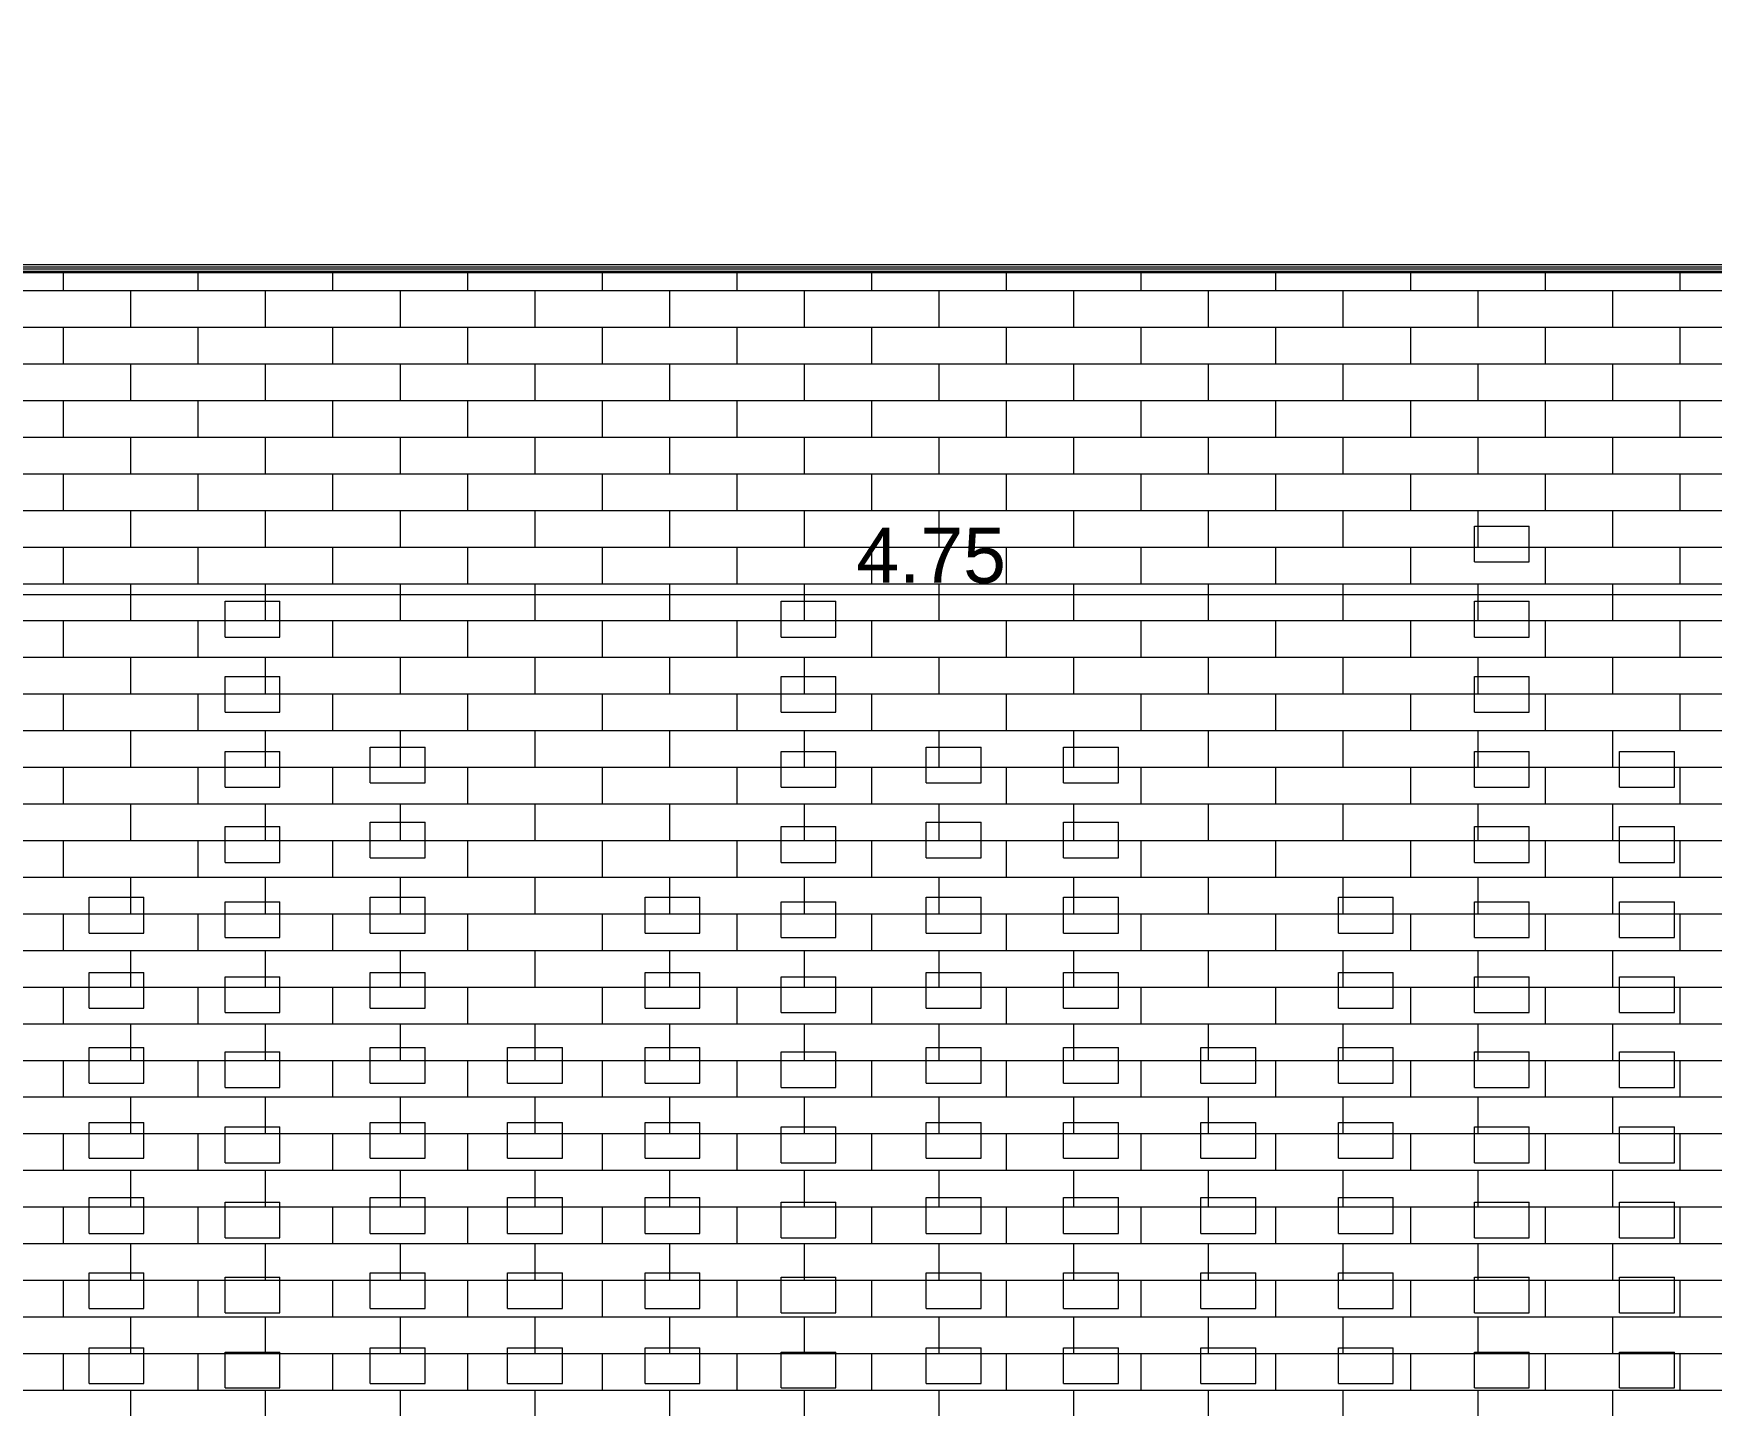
# Model space of a CAD drawing. Header units: millimetres. Extents: x 476571643 to 477489869, y 4620928210 to 4621294454.
# Drawn here: x 477472401 to 477475450, y 4620997270 to 4620999764 of the extents above; entities that cross this region are included whole.
import ezdxf

# ---------------------------------------------------------------- set-up
doc = ezdxf.new("R2010")
doc.units = ezdxf.units.MM
doc.header["$MEASUREMENT"] = 0
for name, color, linetype, lineweight in [('2D Drafting - General_Pen_No__30_Pen_No__9_Pen_No__9_Pen_No__253', 252, 'Continuous', 0), ('2D Drafting - General_Pen_No__30_Pen_No__9_Pen_No__9_Pen_No__7', 7, 'Continuous', 0), ('New_Structural - Bearing_Pen_No__7', 7, 'Continuous', 0), ('Structural - Bearing_Pen_No__250', 7, 'Continuous', 0), ('zoma_Pen_No__142', 142, 'Continuous', 0)]:
    doc.layers.add(name, color=color, linetype=linetype, lineweight=lineweight)
doc.layers.add('zoma', color=7, linetype='Continuous')
doc.styles.add('GENERATED_STYLE_2', font='arial.ttf')
doc.dimstyles.new('GENERATED_STYLE__3', dxfattribs={"dimtxt": 200, "dimasz": 64.421331, "dimexe": 0.18, "dimexo": 3, "dimgap": 0.09, "dimtad": 1, "dimtih": 1, "dimtoh": 1, "dimlfac": 0.001, "dimzin": 0, "dimdsep": 46, "dimtxsty": 'GENERATED_STYLE_2', "dimblk": 'ARROWHEAD_2', "dimblk1": 'ARROWHEAD_2', "dimblk2": 'ARROWHEAD_2', "dimcen": 0.09, "dimclrd": 142, "dimclre": 142, "dimclrt": 142, "dimadec": 0, "dimazin": 0, "dimtfac": 1, "dimtdec": 4, "dimtmove": 0, "dimatfit": 3, "dimfxl": 1, "dimtolj": 1, "dimtzin": 0, "dimarcsym": 0})
doc.dimstyles.new('GENERATED_STYLE__31', dxfattribs={"dimtxt": 100, "dimasz": 64.421331, "dimexe": 0.18, "dimexo": 3, "dimgap": 0.09, "dimtad": 1, "dimtih": 1, "dimtoh": 1, "dimlfac": 0.001, "dimzin": 0, "dimdsep": 46, "dimtxsty": 'GENERATED_STYLE_2', "dimblk": 'ARROWHEAD_2', "dimblk1": 'ARROWHEAD_2', "dimblk2": 'ARROWHEAD_2', "dimcen": 0.09, "dimclrd": 142, "dimclre": 142, "dimclrt": 142, "dimadec": 0, "dimazin": 0, "dimtfac": 1, "dimtdec": 4, "dimtmove": 0, "dimatfit": 3, "dimfxl": 1, "dimtolj": 1, "dimtzin": 0, "dimarcsym": 0})
doc.dimstyles.new('GENERATED_STYLE__32', dxfattribs={"dimtxt": 100, "dimasz": 64.421331, "dimexe": 0.18, "dimexo": 3, "dimgap": 0.09, "dimtad": 1, "dimlfac": 0.001, "dimzin": 0, "dimdsep": 46, "dimtxsty": 'GENERATED_STYLE_2', "dimblk": 'ARROWHEAD_2', "dimblk1": 'ARROWHEAD_2', "dimblk2": 'ARROWHEAD_2', "dimcen": 0.09, "dimclrd": 142, "dimclre": 142, "dimclrt": 142, "dimadec": 0, "dimazin": 0, "dimtfac": 1, "dimtdec": 4, "dimtmove": 0, "dimatfit": 3, "dimfxl": 1, "dimtolj": 1, "dimtzin": 0, "dimarcsym": 0})

# ---------------------------------------------------------------- blocks, each defined once
blk = doc.blocks.new('*D1048', base_point=(476844527.1, 4621385791))
at = {"layer": 'zoma_Pen_No__142', "color": 142, "linetype": 'Continuous', "lineweight": 0, "transparency": 16777216}
for p, q in [((477461777.8, 4620991745.8), (477461777.8, 4620991873)), ((477482504.2, 4620991745.8), (477482504.2, 4620991873)), ((477461802.3, 4620991851.8), (477461753.4, 4620991767)), ((477482479.7, 4620991767), (477482528.7, 4620991851.8)), ((477461736.4, 4620991809.4), (477461777.8, 4620991809.4)), ((477461777.8, 4620991809.4), (477482504.2, 4620991809.4)), ((477482504.2, 4620991809.4), (477482545.6, 4620991809.4))]:
    blk.add_line(p, q, dxfattribs=at)
at = {"layer": 'zoma_Pen_No__142', "color": 142, "lineweight": 0, "transparency": 16777216, "insert": (477471799.1, 4620991849.4), "char_height": 200, "attachment_point": 7, "style": 'GENERATED_STYLE_2'}
blk.add_mtext('\\A1;{\\pql;\\fArial CYR|b0|i0|c204|p34;20.73}', dxfattribs=at)
blk = doc.blocks.new('ARROWHEAD_2')
at = {"color": 0, "linetype": 'Continuous', "lineweight": 0}
for p, q in [((-0.378, -0.655), (0.378, 0.655)), ((0, 0), (-1, 0))]:
    blk.add_line(p, q, dxfattribs=at)
blk = doc.blocks.new('*D2124', base_point=(476844527.1, 4621385791))
at = {"layer": 'zoma_Pen_No__142', "color": 142, "linetype": 'Continuous', "lineweight": 0, "transparency": 16777216}
for p, q in [((477471678.4, 4620998786.8), (477471629.4, 4620998702)), ((477471653.9, 4620998680.8), (477471653.9, 4620998808)), ((477476428.7, 4620998786.8), (477476379.7, 4620998702)), ((477476404.2, 4620998680.8), (477476404.2, 4620998808)), ((477471653.9, 4620998744.4), (477476404.2, 4620998744.4))]:
    blk.add_line(p, q, dxfattribs=at)
at = {"layer": 'zoma_Pen_No__142', "color": 142, "lineweight": 0, "transparency": 16777216, "insert": (477473896, 4620998764.4), "char_height": 100, "attachment_point": 7, "style": 'GENERATED_STYLE_2'}
blk.add_mtext('\\A1;{\\pql;\\fArial CYR|b0|i0|c204|p34;4.75}', dxfattribs=at)
blk = doc.blocks.new('*D2166', base_point=(476844527.1, 4621385791))
at = {"layer": 'zoma_Pen_No__142', "color": 142, "linetype": 'Continuous', "lineweight": 0, "transparency": 16777216}
for p, q in [((477478168.2, 4620997754.5), (477478253, 4620997705.5)), ((477478274.2, 4620997730), (477478147, 4620997730)), ((477478210.6, 4620996130), (477478210.6, 4620997730)), ((477478274.2, 4620996130), (477478147, 4620996130)), ((477478168.2, 4620996154.5), (477478253, 4620996105.5))]:
    blk.add_line(p, q, dxfattribs=at)
at = {"layer": 'zoma_Pen_No__142', "color": 142, "lineweight": 0, "transparency": 16777216, "insert": (477478190.6, 4620996797), "char_height": 100, "attachment_point": 7, "rotation": 90, "style": 'GENERATED_STYLE_2'}
blk.add_mtext('\\A1;{\\pql;\\fArial CYR|b0|i0|c204|p34;1.60}', dxfattribs=at)
blk = doc.blocks.new('*D2168', base_point=(476844527.1, 4621385791))
at = {"layer": 'zoma_Pen_No__142', "color": 142, "linetype": 'Continuous', "lineweight": 0, "transparency": 16777216}
for p, q in [((477478274.2, 4620999330), (477478147, 4620999330)), ((477478168.2, 4620999354.5), (477478253, 4620999305.5)), ((477478210.6, 4620997730), (477478210.6, 4620999330)), ((477478168.2, 4620997754.5), (477478253, 4620997705.5)), ((477478274.2, 4620997730), (477478147, 4620997730))]:
    blk.add_line(p, q, dxfattribs=at)
at = {"layer": 'zoma_Pen_No__142', "color": 142, "lineweight": 0, "transparency": 16777216, "insert": (477478190.6, 4620998397), "char_height": 100, "attachment_point": 7, "rotation": 90, "style": 'GENERATED_STYLE_2'}
blk.add_mtext('\\A1;{\\pql;\\fArial CYR|b0|i0|c204|p34;1.60}', dxfattribs=at)
blk = doc.blocks.new('*D2169', base_point=(476844527.1, 4621385791))
at = {"layer": 'zoma_Pen_No__142', "color": 142, "linetype": 'Continuous', "lineweight": 0, "transparency": 16777216}
for p, q in [((477478274.2, 4621000030), (477478147, 4621000030)), ((477478168.2, 4621000054.5), (477478253, 4621000005.5)), ((477478210.6, 4620999330), (477478210.6, 4621000030)), ((477478274.2, 4620999330), (477478147, 4620999330)), ((477478168.2, 4620999354.5), (477478253, 4620999305.5))]:
    blk.add_line(p, q, dxfattribs=at)
at = {"layer": 'zoma_Pen_No__142', "color": 142, "lineweight": 0, "transparency": 16777216, "insert": (477478190.6, 4620999547), "char_height": 100, "attachment_point": 7, "rotation": 90, "style": 'GENERATED_STYLE_2'}
blk.add_mtext('\\A1;{\\pql;\\fArial CYR|b0|i0|c204|p34;0.70}', dxfattribs=at)
blk = doc.blocks.new('*D2179', base_point=(476844527.1, 4621385791))
at = {"layer": 'zoma_Pen_No__142', "color": 142, "linetype": 'Continuous', "lineweight": 0, "transparency": 16777216}
for p, q in [((477480966.4, 4620999330), (477480839.2, 4620999330)), ((477480860.4, 4620999354.5), (477480945.2, 4620999305.5)), ((477480902.8, 4620996830), (477480902.8, 4620999330)), ((477480966.4, 4620996830), (477480839.2, 4620996830)), ((477480860.4, 4620996854.5), (477480945.2, 4620996805.5))]:
    blk.add_line(p, q, dxfattribs=at)
at = {"layer": 'zoma_Pen_No__142', "color": 142, "lineweight": 0, "transparency": 16777216, "insert": (477480882.8, 4620997947), "char_height": 100, "attachment_point": 7, "rotation": 90, "style": 'GENERATED_STYLE_2'}
blk.add_mtext('\\A1;{\\pql;\\fArial CYR|b0|i0|c204|p34;2.50}', dxfattribs=at)
blk = doc.blocks.new('*D2180', base_point=(476844527.1, 4621385791))
at = {"layer": 'zoma_Pen_No__142', "color": 142, "linetype": 'Continuous', "lineweight": 0, "transparency": 16777216}
for p, q in [((477480966.4, 4621000030), (477480839.2, 4621000030)), ((477480860.4, 4621000054.5), (477480945.2, 4621000005.5)), ((477480902.8, 4620999330), (477480902.8, 4621000030)), ((477480966.4, 4620999330), (477480839.2, 4620999330)), ((477480860.4, 4620999354.5), (477480945.2, 4620999305.5))]:
    blk.add_line(p, q, dxfattribs=at)
at = {"layer": 'zoma_Pen_No__142', "color": 142, "lineweight": 0, "transparency": 16777216, "insert": (477480882.8, 4620999547), "char_height": 100, "attachment_point": 7, "rotation": 90, "style": 'GENERATED_STYLE_2'}
blk.add_mtext('\\A1;{\\pql;\\fArial CYR|b0|i0|c204|p34;0.70}', dxfattribs=at)

msp = doc.modelspace()

# ---------------------------------------------------------------- hatches: boundary and pattern name
at = {"layer": '2D Drafting - General_Pen_No__30_Pen_No__9_Pen_No__9_Pen_No__253', "linetype": 'Continuous', "lineweight": 0}
h = msp.add_hatch(dxfattribs=at)
h.set_pattern_fill('BRICK___RUNNING_BOND', color=252, style=0, pattern_type=2)
h.set_pattern_definition([(180, (477424474.43, 4620999563.556), (0, 66.64), []), (90, (477424474.43, 4620999563.56), (244.8, 0), [66.64, -66.64]), (90, (477424352.03, 4620999630.2), (244.8, 0), [66.64, -66.64])])
h.paths.add_polyline_path([(477468504.11, 4620996729.99), (477468504.11, 4620999329.993), (477468904.237, 4620999329.993), (477470053.922, 4620999329.991), (477470053.922, 4620996829.986), (477471653.915, 4620996829.986), (477471653.915, 4620999329.991), (477475104.092, 4620999329.99), (477475293.294, 4620999329.99), (477475403.662, 4620999329.99), (477476404.193, 4620999329.99), (477476404.193, 4620997729.991), (477478004.193, 4620997729.991), (477478004.193, 4620999329.99), (477479449.743, 4620999329.99), (477479003.82, 4620999329.989), (477479003.829, 4620996729.98), (477476053.792, 4620996729.99), (477475803.662, 4620996729.99), (477475436.137, 4620996729.99), (477475403.662, 4620996729.99), (477470504.051, 4620996729.99), (477468904.237, 4620996729.99), (477468504.237, 4620996729.99)])

# ---------------------------------------------------------------- linework, layer by layer
at = {"layer": '2D Drafting - General_Pen_No__30_Pen_No__9_Pen_No__9_Pen_No__7', "color": 7, "linetype": 'Continuous', "lineweight": 0, "flags": 128}
msp.add_lwpolyline([(477468504.11, 4620996729.99), (477468504.11, 4620999329.993), (477468904.237, 4620999329.993), (477470053.922, 4620999329.991), (477470053.922, 4620996829.986), (477471653.915, 4620996829.986), (477471653.915, 4620999329.991), (477475104.092, 4620999329.99), (477475293.294, 4620999329.99), (477475403.662, 4620999329.99), (477476404.193, 4620999329.99), (477476404.193, 4620997729.991), (477478004.193, 4620997729.991), (477478004.193, 4620999329.99), (477479449.743, 4620999329.99), (477479003.82, 4620999329.989), (477479003.829, 4620996729.98), (477476053.792, 4620996729.99), (477475803.662, 4620996729.99), (477475436.137, 4620996729.99), (477475403.662, 4620996729.99), (477470504.051, 4620996729.99), (477468904.237, 4620996729.99), (477468504.237, 4620996729.99)], close=True, dxfattribs=at)
at = {"layer": 'New_Structural - Bearing_Pen_No__7', "color": 7, "linetype": 'Continuous', "lineweight": 0}
for p, q in [((477475019.239, 4620998803.712), (477475019.239, 4620998868.712)), ((477475019.239, 4620998868.712), (477475118.912, 4620998868.712)), ((477475118.912, 4620998803.712), (477475118.912, 4620998868.712)), ((477475019.239, 4620998803.712), (477475118.912, 4620998803.712)), ((477472748.981, 4620998667.195), (477472748.981, 4620998732.195)), ((477472748.981, 4620998732.195), (477472848.653, 4620998732.195)), ((477472848.653, 4620998667.195), (477472848.653, 4620998732.195)), ((477473759.274, 4620998667.195), (477473759.274, 4620998732.195)), ((477473759.274, 4620998732.195), (477473858.946, 4620998732.195)), ((477473858.946, 4620998667.195), (477473858.946, 4620998732.195)), ((477475019.239, 4620998667.195), (477475019.239, 4620998732.195)), ((477475019.239, 4620998732.195), (477475118.912, 4620998732.195)), ((477475118.912, 4620998667.195), (477475118.912, 4620998732.195)), ((477472748.981, 4620998667.195), (477472848.653, 4620998667.195)), ((477473759.274, 4620998667.195), (477473858.946, 4620998667.195)), ((477475019.239, 4620998667.195), (477475118.912, 4620998667.195)), ((477472748.981, 4620998530.678), (477472748.981, 4620998595.678)), ((477472748.981, 4620998595.678), (477472848.653, 4620998595.678)), ((477472848.653, 4620998530.678), (477472848.653, 4620998595.678)), ((477473759.274, 4620998530.678), (477473759.274, 4620998595.678)), ((477473759.274, 4620998595.678), (477473858.946, 4620998595.678)), ((477473858.946, 4620998530.678), (477473858.946, 4620998595.678)), ((477475019.239, 4620998530.678), (477475019.239, 4620998595.678)), ((477475019.239, 4620998595.678), (477475118.912, 4620998595.678)), ((477475118.912, 4620998530.678), (477475118.912, 4620998595.678)), ((477472748.981, 4620998530.678), (477472848.653, 4620998530.678)), ((477473759.274, 4620998530.678), (477473858.946, 4620998530.678)), ((477475019.239, 4620998530.678), (477475118.912, 4620998530.678)), ((477472748.981, 4620998394.16), (477472748.981, 4620998459.16)), ((477472748.981, 4620998459.16), (477472848.653, 4620998459.16)), ((477472848.653, 4620998394.16), (477472848.653, 4620998459.16)), ((477473012.615, 4620998402.128), (477473012.615, 4620998467.128)), ((477473012.615, 4620998467.128), (477473112.287, 4620998467.128)), ((477473112.287, 4620998402.128), (477473112.287, 4620998467.128)), ((477473759.274, 4620998394.16), (477473759.274, 4620998459.16)), ((477473759.274, 4620998459.16), (477473858.946, 4620998459.16)), ((477473858.946, 4620998394.16), (477473858.946, 4620998459.16)), ((477474022.908, 4620998402.128), (477474022.908, 4620998467.128)), ((477474022.908, 4620998467.128), (477474122.58, 4620998467.128)), ((477474122.58, 4620998402.128), (477474122.58, 4620998467.128)), ((477474272.58, 4620998402.128), (477474272.58, 4620998467.128)), ((477474272.58, 4620998467.128), (477474372.253, 4620998467.128)), ((477474372.253, 4620998402.128), (477474372.253, 4620998467.128)), ((477475019.239, 4620998394.16), (477475019.239, 4620998459.16)), ((477475019.239, 4620998459.16), (477475118.912, 4620998459.16)), ((477475118.912, 4620998394.16), (477475118.912, 4620998459.16)), ((477475282.873, 4620998394.16), (477475282.873, 4620998459.16)), ((477475282.873, 4620998459.16), (477475382.546, 4620998459.16)), ((477475382.546, 4620998394.16), (477475382.546, 4620998459.16)), ((477472748.981, 4620998394.16), (477472848.653, 4620998394.16)), ((477473012.615, 4620998402.128), (477473112.287, 4620998402.128)), ((477473759.274, 4620998394.16), (477473858.946, 4620998394.16)), ((477474022.908, 4620998402.128), (477474122.58, 4620998402.128)), ((477474272.58, 4620998402.128), (477474372.253, 4620998402.128)), ((477475019.239, 4620998394.16), (477475118.912, 4620998394.16)), ((477475282.873, 4620998394.16), (477475382.546, 4620998394.16)), ((477472748.937, 4620998257.643), (477472748.937, 4620998322.643)), ((477472748.937, 4620998322.643), (477472848.609, 4620998322.643)), ((477472848.609, 4620998257.643), (477472848.609, 4620998322.643)), ((477473012.615, 4620998265.611), (477473012.615, 4620998330.611)), ((477473012.615, 4620998330.611), (477473112.287, 4620998330.611)), ((477473112.287, 4620998265.611), (477473112.287, 4620998330.611)), ((477473759.23, 4620998257.643), (477473759.23, 4620998322.643)), ((477473759.23, 4620998322.643), (477473858.903, 4620998322.643)), ((477473858.903, 4620998257.643), (477473858.903, 4620998322.643)), ((477474022.908, 4620998265.611), (477474022.908, 4620998330.611)), ((477474022.908, 4620998330.611), (477474122.58, 4620998330.611)), ((477474122.58, 4620998265.611), (477474122.58, 4620998330.611)), ((477474272.58, 4620998265.611), (477474272.58, 4620998330.611)), ((477474272.58, 4620998330.611), (477474372.253, 4620998330.611)), ((477474372.253, 4620998265.611), (477474372.253, 4620998330.611)), ((477475019.196, 4620998257.643), (477475019.196, 4620998322.643)), ((477475019.196, 4620998322.643), (477475118.868, 4620998322.643)), ((477475118.868, 4620998257.643), (477475118.868, 4620998322.643)), ((477475282.873, 4620998257.643), (477475282.873, 4620998322.643)), ((477475282.873, 4620998322.643), (477475382.546, 4620998322.643)), ((477475382.546, 4620998257.643), (477475382.546, 4620998322.643)), ((477473012.615, 4620998265.611), (477473112.287, 4620998265.611)), ((477474022.908, 4620998265.611), (477474122.58, 4620998265.611)), ((477474272.58, 4620998265.611), (477474372.253, 4620998265.611)), ((477472748.937, 4620998257.643), (477472848.609, 4620998257.643)), ((477473759.23, 4620998257.643), (477473858.903, 4620998257.643)), ((477475019.196, 4620998257.643), (477475118.868, 4620998257.643)), ((477475282.873, 4620998257.643), (477475382.546, 4620998257.643)), ((477472501.667, 4620998129.093), (477472501.667, 4620998194.093)), ((477472501.667, 4620998194.093), (477472601.339, 4620998194.093)), ((477472601.339, 4620998129.093), (477472601.339, 4620998194.093)), ((477472748.937, 4620998121.126), (477472748.937, 4620998186.126)), ((477472748.937, 4620998186.126), (477472848.609, 4620998186.126)), ((477472848.609, 4620998121.126), (477472848.609, 4620998186.126)), ((477473012.615, 4620998129.093), (477473012.615, 4620998194.093)), ((477473012.615, 4620998194.093), (477473112.287, 4620998194.093)), ((477473112.287, 4620998129.093), (477473112.287, 4620998194.093)), ((477473511.96, 4620998129.093), (477473511.96, 4620998194.093)), ((477473511.96, 4620998194.093), (477473611.632, 4620998194.093)), ((477473611.632, 4620998129.093), (477473611.632, 4620998194.093)), ((477473759.23, 4620998121.126), (477473759.23, 4620998186.126)), ((477473759.23, 4620998186.126), (477473858.903, 4620998186.126)), ((477473858.903, 4620998121.126), (477473858.903, 4620998186.126)), ((477474022.908, 4620998129.093), (477474022.908, 4620998194.093)), ((477474022.908, 4620998194.093), (477474122.58, 4620998194.093)), ((477474122.58, 4620998129.093), (477474122.58, 4620998194.093)), ((477474272.58, 4620998129.093), (477474272.58, 4620998194.093)), ((477474272.58, 4620998194.093), (477474372.253, 4620998194.093)), ((477474372.253, 4620998129.093), (477474372.253, 4620998194.093)), ((477474771.925, 4620998129.093), (477474771.925, 4620998194.093)), ((477474771.925, 4620998194.093), (477474871.597, 4620998194.093)), ((477474871.597, 4620998129.093), (477474871.597, 4620998194.093)), ((477475019.196, 4620998121.126), (477475019.196, 4620998186.126)), ((477475019.196, 4620998186.126), (477475118.868, 4620998186.126)), ((477475118.868, 4620998121.126), (477475118.868, 4620998186.126)), ((477475282.873, 4620998121.126), (477475282.873, 4620998186.126)), ((477475282.873, 4620998186.126), (477475382.546, 4620998186.126)), ((477475382.546, 4620998121.126), (477475382.546, 4620998186.126)), ((477472501.667, 4620998129.093), (477472601.339, 4620998129.093)), ((477472748.937, 4620998121.126), (477472848.609, 4620998121.126)), ((477473012.615, 4620998129.093), (477473112.287, 4620998129.093)), ((477473511.96, 4620998129.093), (477473611.632, 4620998129.093)), ((477473759.23, 4620998121.126), (477473858.903, 4620998121.126)), ((477474022.908, 4620998129.093), (477474122.58, 4620998129.093)), ((477474272.58, 4620998129.093), (477474372.253, 4620998129.093)), ((477474771.925, 4620998129.093), (477474871.597, 4620998129.093)), ((477475019.196, 4620998121.126), (477475118.868, 4620998121.126)), ((477475282.873, 4620998121.126), (477475382.546, 4620998121.126)), ((477472501.667, 4620997992.576), (477472501.667, 4620998057.576)), ((477472501.667, 4620998057.576), (477472601.339, 4620998057.576)), ((477472601.339, 4620997992.576), (477472601.339, 4620998057.576)), ((477472748.937, 4620997984.609), (477472748.937, 4620998049.609)), ((477472748.937, 4620998049.609), (477472848.609, 4620998049.609)), ((477472848.609, 4620997984.609), (477472848.609, 4620998049.609)), ((477473012.615, 4620997992.576), (477473012.615, 4620998057.576)), ((477473012.615, 4620998057.576), (477473112.287, 4620998057.576)), ((477473112.287, 4620997992.576), (477473112.287, 4620998057.576)), ((477473511.96, 4620997992.576), (477473511.96, 4620998057.576)), ((477473511.96, 4620998057.576), (477473611.632, 4620998057.576)), ((477473611.632, 4620997992.576), (477473611.632, 4620998057.576)), ((477473759.23, 4620997984.609), (477473759.23, 4620998049.609)), ((477473759.23, 4620998049.609), (477473858.903, 4620998049.609)), ((477473858.903, 4620997984.609), (477473858.903, 4620998049.609)), ((477474022.908, 4620997992.576), (477474022.908, 4620998057.576)), ((477474022.908, 4620998057.576), (477474122.58, 4620998057.576)), ((477474122.58, 4620997992.576), (477474122.58, 4620998057.576)), ((477474272.58, 4620997992.576), (477474272.58, 4620998057.576)), ((477474272.58, 4620998057.576), (477474372.253, 4620998057.576)), ((477474372.253, 4620997992.576), (477474372.253, 4620998057.576)), ((477474771.925, 4620997992.576), (477474771.925, 4620998057.576)), ((477474771.925, 4620998057.576), (477474871.597, 4620998057.576)), ((477474871.597, 4620997992.576), (477474871.597, 4620998057.576)), ((477475019.196, 4620997984.609), (477475019.196, 4620998049.609)), ((477475019.196, 4620998049.609), (477475118.868, 4620998049.609)), ((477475118.868, 4620997984.609), (477475118.868, 4620998049.609)), ((477475282.873, 4620997984.609), (477475282.873, 4620998049.609)), ((477475282.873, 4620998049.609), (477475382.546, 4620998049.609)), ((477475382.546, 4620997984.609), (477475382.546, 4620998049.609)), ((477472501.667, 4620997992.576), (477472601.339, 4620997992.576)), ((477473012.615, 4620997992.576), (477473112.287, 4620997992.576)), ((477473511.96, 4620997992.576), (477473611.632, 4620997992.576)), ((477474022.908, 4620997992.576), (477474122.58, 4620997992.576)), ((477474272.58, 4620997992.576), (477474372.253, 4620997992.576)), ((477474771.925, 4620997992.576), (477474871.597, 4620997992.576)), ((477472748.937, 4620997984.609), (477472848.609, 4620997984.609)), ((477473759.23, 4620997984.609), (477473858.903, 4620997984.609)), ((477475019.196, 4620997984.609), (477475118.868, 4620997984.609)), ((477475282.873, 4620997984.609), (477475382.546, 4620997984.609)), ((477472501.667, 4620997856.059), (477472501.667, 4620997921.059)), ((477472501.667, 4620997921.059), (477472601.339, 4620997921.059)), ((477472601.339, 4620997856.059), (477472601.339, 4620997921.059)), ((477472748.937, 4620997848.091), (477472748.937, 4620997913.091)), ((477472748.937, 4620997913.091), (477472848.609, 4620997913.091)), ((477472848.609, 4620997848.091), (477472848.609, 4620997913.091)), ((477473012.615, 4620997856.059), (477473012.615, 4620997921.059)), ((477473012.615, 4620997921.059), (477473112.287, 4620997921.059)), ((477473112.287, 4620997856.059), (477473112.287, 4620997921.059)), ((477473262.287, 4620997856.059), (477473262.287, 4620997921.059)), ((477473262.287, 4620997921.059), (477473361.96, 4620997921.059)), ((477473361.96, 4620997856.059), (477473361.96, 4620997921.059)), ((477473511.96, 4620997856.059), (477473511.96, 4620997921.059)), ((477473511.96, 4620997921.059), (477473611.632, 4620997921.059)), ((477473611.632, 4620997856.059), (477473611.632, 4620997921.059)), ((477473759.23, 4620997848.091), (477473759.23, 4620997913.091)), ((477473759.23, 4620997913.091), (477473858.903, 4620997913.091)), ((477473858.903, 4620997848.091), (477473858.903, 4620997913.091)), ((477474022.908, 4620997856.059), (477474022.908, 4620997921.059)), ((477474022.908, 4620997921.059), (477474122.58, 4620997921.059)), ((477474122.58, 4620997856.059), (477474122.58, 4620997921.059)), ((477474272.58, 4620997856.059), (477474272.58, 4620997921.059)), ((477474272.58, 4620997921.059), (477474372.253, 4620997921.059)), ((477474372.253, 4620997856.059), (477474372.253, 4620997921.059)), ((477474522.253, 4620997856.059), (477474522.253, 4620997921.059)), ((477474522.253, 4620997921.059), (477474621.925, 4620997921.059)), ((477474621.925, 4620997856.059), (477474621.925, 4620997921.059)), ((477474771.925, 4620997856.059), (477474771.925, 4620997921.059)), ((477474771.925, 4620997921.059), (477474871.597, 4620997921.059)), ((477474871.597, 4620997856.059), (477474871.597, 4620997921.059)), ((477475019.196, 4620997848.091), (477475019.196, 4620997913.091)), ((477475019.196, 4620997913.091), (477475118.868, 4620997913.091)), ((477475118.868, 4620997848.091), (477475118.868, 4620997913.091)), ((477475282.873, 4620997848.091), (477475282.873, 4620997913.091)), ((477475282.873, 4620997913.091), (477475382.546, 4620997913.091)), ((477475382.546, 4620997848.091), (477475382.546, 4620997913.091)), ((477472501.667, 4620997856.059), (477472601.339, 4620997856.059)), ((477472748.937, 4620997848.091), (477472848.609, 4620997848.091)), ((477473012.615, 4620997856.059), (477473112.287, 4620997856.059)), ((477473262.287, 4620997856.059), (477473361.96, 4620997856.059)), ((477473511.96, 4620997856.059), (477473611.632, 4620997856.059)), ((477473759.23, 4620997848.091), (477473858.903, 4620997848.091)), ((477474022.908, 4620997856.059), (477474122.58, 4620997856.059)), ((477474272.58, 4620997856.059), (477474372.253, 4620997856.059)), ((477474522.253, 4620997856.059), (477474621.925, 4620997856.059)), ((477474771.925, 4620997856.059), (477474871.597, 4620997856.059)), ((477475019.196, 4620997848.091), (477475118.868, 4620997848.091)), ((477475282.873, 4620997848.091), (477475382.546, 4620997848.091)), ((477472501.667, 4620997719.542), (477472501.667, 4620997784.542)), ((477472501.667, 4620997784.542), (477472601.339, 4620997784.542)), ((477472601.339, 4620997719.542), (477472601.339, 4620997784.542)), ((477472748.937, 4620997711.574), (477472748.937, 4620997776.574)), ((477472748.937, 4620997776.574), (477472848.609, 4620997776.574)), ((477472848.609, 4620997711.574), (477472848.609, 4620997776.574)), ((477473012.615, 4620997719.542), (477473012.615, 4620997784.542)), ((477473012.615, 4620997784.542), (477473112.287, 4620997784.542)), ((477473112.287, 4620997719.542), (477473112.287, 4620997784.542)), ((477473262.287, 4620997719.542), (477473262.287, 4620997784.542)), ((477473262.287, 4620997784.542), (477473361.96, 4620997784.542)), ((477473361.96, 4620997719.542), (477473361.96, 4620997784.542)), ((477473511.96, 4620997719.542), (477473511.96, 4620997784.542)), ((477473511.96, 4620997784.542), (477473611.632, 4620997784.542)), ((477473611.632, 4620997719.542), (477473611.632, 4620997784.542)), ((477473759.23, 4620997711.574), (477473759.23, 4620997776.574)), ((477473759.23, 4620997776.574), (477473858.903, 4620997776.574)), ((477473858.903, 4620997711.574), (477473858.903, 4620997776.574)), ((477474022.908, 4620997719.542), (477474022.908, 4620997784.542)), ((477474022.908, 4620997784.542), (477474122.58, 4620997784.542)), ((477474122.58, 4620997719.542), (477474122.58, 4620997784.542)), ((477474272.58, 4620997719.542), (477474272.58, 4620997784.542)), ((477474272.58, 4620997784.542), (477474372.253, 4620997784.542)), ((477474372.253, 4620997719.542), (477474372.253, 4620997784.542)), ((477474522.253, 4620997719.542), (477474522.253, 4620997784.542)), ((477474522.253, 4620997784.542), (477474621.925, 4620997784.542)), ((477474621.925, 4620997719.542), (477474621.925, 4620997784.542)), ((477474771.925, 4620997719.542), (477474771.925, 4620997784.542)), ((477474771.925, 4620997784.542), (477474871.597, 4620997784.542)), ((477474871.597, 4620997719.542), (477474871.597, 4620997784.542)), ((477475019.196, 4620997711.574), (477475019.196, 4620997776.574)), ((477475019.196, 4620997776.574), (477475118.868, 4620997776.574)), ((477475118.868, 4620997711.574), (477475118.868, 4620997776.574)), ((477475282.873, 4620997711.574), (477475282.873, 4620997776.574)), ((477475282.873, 4620997776.574), (477475382.546, 4620997776.574)), ((477475382.546, 4620997711.574), (477475382.546, 4620997776.574)), ((477472501.667, 4620997719.542), (477472601.339, 4620997719.542)), ((477473012.615, 4620997719.542), (477473112.287, 4620997719.542)), ((477473262.287, 4620997719.542), (477473361.96, 4620997719.542)), ((477473511.96, 4620997719.542), (477473611.632, 4620997719.542)), ((477474022.908, 4620997719.542), (477474122.58, 4620997719.542)), ((477474272.58, 4620997719.542), (477474372.253, 4620997719.542)), ((477474522.253, 4620997719.542), (477474621.925, 4620997719.542)), ((477474771.925, 4620997719.542), (477474871.597, 4620997719.542)), ((477472748.937, 4620997711.574), (477472848.609, 4620997711.574)), ((477473759.23, 4620997711.574), (477473858.903, 4620997711.574)), ((477475019.196, 4620997711.574), (477475118.868, 4620997711.574)), ((477475282.873, 4620997711.574), (477475382.546, 4620997711.574)), ((477472501.667, 4620997583.024), (477472501.667, 4620997648.024)), ((477472501.667, 4620997648.024), (477472601.339, 4620997648.024)), ((477472601.339, 4620997583.024), (477472601.339, 4620997648.024)), ((477472748.937, 4620997575.057), (477472748.937, 4620997640.057)), ((477472748.937, 4620997640.057), (477472848.609, 4620997640.057)), ((477472848.609, 4620997575.057), (477472848.609, 4620997640.057)), ((477473012.615, 4620997583.024), (477473012.615, 4620997648.024)), ((477473012.615, 4620997648.024), (477473112.287, 4620997648.024)), ((477473112.287, 4620997583.024), (477473112.287, 4620997648.024)), ((477473262.287, 4620997583.024), (477473262.287, 4620997648.024)), ((477473262.287, 4620997648.024), (477473361.96, 4620997648.024)), ((477473361.96, 4620997583.024), (477473361.96, 4620997648.024)), ((477473511.96, 4620997583.024), (477473511.96, 4620997648.024)), ((477473511.96, 4620997648.024), (477473611.632, 4620997648.024)), ((477473611.632, 4620997583.024), (477473611.632, 4620997648.024)), ((477473759.23, 4620997575.057), (477473759.23, 4620997640.057)), ((477473759.23, 4620997640.057), (477473858.903, 4620997640.057)), ((477473858.903, 4620997575.057), (477473858.903, 4620997640.057)), ((477474022.908, 4620997583.024), (477474022.908, 4620997648.024)), ((477474022.908, 4620997648.024), (477474122.58, 4620997648.024)), ((477474122.58, 4620997583.024), (477474122.58, 4620997648.024)), ((477474272.58, 4620997583.024), (477474272.58, 4620997648.024)), ((477474272.58, 4620997648.024), (477474372.253, 4620997648.024)), ((477474372.253, 4620997583.024), (477474372.253, 4620997648.024)), ((477474522.253, 4620997583.024), (477474522.253, 4620997648.024)), ((477474522.253, 4620997648.024), (477474621.925, 4620997648.024)), ((477474621.925, 4620997583.024), (477474621.925, 4620997648.024)), ((477474771.925, 4620997583.024), (477474771.925, 4620997648.024)), ((477474771.925, 4620997648.024), (477474871.597, 4620997648.024)), ((477474871.597, 4620997583.024), (477474871.597, 4620997648.024)), ((477475019.196, 4620997575.057), (477475019.196, 4620997640.057)), ((477475019.196, 4620997640.057), (477475118.868, 4620997640.057)), ((477475118.868, 4620997575.057), (477475118.868, 4620997640.057)), ((477475282.873, 4620997575.057), (477475282.873, 4620997640.057)), ((477475282.873, 4620997640.057), (477475382.546, 4620997640.057)), ((477475382.546, 4620997575.057), (477475382.546, 4620997640.057)), ((477472501.667, 4620997583.024), (477472601.339, 4620997583.024)), ((477472748.937, 4620997575.057), (477472848.609, 4620997575.057)), ((477473012.615, 4620997583.024), (477473112.287, 4620997583.024)), ((477473262.287, 4620997583.024), (477473361.96, 4620997583.024)), ((477473511.96, 4620997583.024), (477473611.632, 4620997583.024)), ((477473759.23, 4620997575.057), (477473858.903, 4620997575.057)), ((477474022.908, 4620997583.024), (477474122.58, 4620997583.024)), ((477474272.58, 4620997583.024), (477474372.253, 4620997583.024)), ((477474522.253, 4620997583.024), (477474621.925, 4620997583.024)), ((477474771.925, 4620997583.024), (477474871.597, 4620997583.024)), ((477475019.196, 4620997575.057), (477475118.868, 4620997575.057)), ((477475282.873, 4620997575.057), (477475382.546, 4620997575.057)), ((477472501.667, 4620997446.507), (477472501.667, 4620997511.507)), ((477472501.667, 4620997511.507), (477472601.339, 4620997511.507)), ((477472601.339, 4620997446.507), (477472601.339, 4620997511.507)), ((477472748.937, 4620997438.539), (477472748.937, 4620997503.539)), ((477472748.937, 4620997503.539), (477472848.609, 4620997503.539)), ((477472848.609, 4620997438.539), (477472848.609, 4620997503.539)), ((477473012.615, 4620997446.507), (477473012.615, 4620997511.507)), ((477473012.615, 4620997511.507), (477473112.287, 4620997511.507)), ((477473112.287, 4620997446.507), (477473112.287, 4620997511.507)), ((477473262.287, 4620997446.507), (477473262.287, 4620997511.507)), ((477473262.287, 4620997511.507), (477473361.96, 4620997511.507)), ((477473361.96, 4620997446.507), (477473361.96, 4620997511.507)), ((477473511.96, 4620997446.507), (477473511.96, 4620997511.507)), ((477473511.96, 4620997511.507), (477473611.632, 4620997511.507)), ((477473611.632, 4620997446.507), (477473611.632, 4620997511.507)), ((477473759.23, 4620997438.539), (477473759.23, 4620997503.539)), ((477473759.23, 4620997503.539), (477473858.903, 4620997503.539)), ((477473858.903, 4620997438.539), (477473858.903, 4620997503.539)), ((477474022.908, 4620997446.507), (477474022.908, 4620997511.507)), ((477474022.908, 4620997511.507), (477474122.58, 4620997511.507)), ((477474122.58, 4620997446.507), (477474122.58, 4620997511.507)), ((477474272.58, 4620997446.507), (477474272.58, 4620997511.507)), ((477474272.58, 4620997511.507), (477474372.253, 4620997511.507)), ((477474372.253, 4620997446.507), (477474372.253, 4620997511.507)), ((477474522.253, 4620997446.507), (477474522.253, 4620997511.507)), ((477474522.253, 4620997511.507), (477474621.925, 4620997511.507)), ((477474621.925, 4620997446.507), (477474621.925, 4620997511.507)), ((477474771.925, 4620997446.507), (477474771.925, 4620997511.507)), ((477474771.925, 4620997511.507), (477474871.597, 4620997511.507)), ((477474871.597, 4620997446.507), (477474871.597, 4620997511.507)), ((477475019.196, 4620997438.539), (477475019.196, 4620997503.539)), ((477475019.196, 4620997503.539), (477475118.868, 4620997503.539)), ((477475118.868, 4620997438.539), (477475118.868, 4620997503.539)), ((477475282.873, 4620997438.539), (477475282.873, 4620997503.539)), ((477475282.873, 4620997503.539), (477475382.546, 4620997503.539)), ((477475382.546, 4620997438.539), (477475382.546, 4620997503.539)), ((477472501.667, 4620997446.507), (477472601.339, 4620997446.507)), ((477472748.937, 4620997438.539), (477472848.609, 4620997438.539)), ((477473012.615, 4620997446.507), (477473112.287, 4620997446.507)), ((477473262.287, 4620997446.507), (477473361.96, 4620997446.507)), ((477473511.96, 4620997446.507), (477473611.632, 4620997446.507)), ((477473759.23, 4620997438.539), (477473858.903, 4620997438.539)), ((477474022.908, 4620997446.507), (477474122.58, 4620997446.507)), ((477474272.58, 4620997446.507), (477474372.253, 4620997446.507)), ((477474522.253, 4620997446.507), (477474621.925, 4620997446.507)), ((477474771.925, 4620997446.507), (477474871.597, 4620997446.507)), ((477475019.196, 4620997438.539), (477475118.868, 4620997438.539)), ((477475282.873, 4620997438.539), (477475382.546, 4620997438.539)), ((477472501.667, 4620997309.99), (477472501.667, 4620997374.99)), ((477472501.667, 4620997374.99), (477472601.339, 4620997374.99)), ((477472601.339, 4620997309.99), (477472601.339, 4620997374.99)), ((477472748.937, 4620997302.022), (477472748.937, 4620997367.022)), ((477472748.937, 4620997367.022), (477472848.609, 4620997367.022)), ((477472848.609, 4620997302.022), (477472848.609, 4620997367.022)), ((477473012.615, 4620997309.99), (477473012.615, 4620997374.99)), ((477473012.615, 4620997374.99), (477473112.287, 4620997374.99)), ((477473112.287, 4620997309.99), (477473112.287, 4620997374.99)), ((477473262.287, 4620997309.99), (477473262.287, 4620997374.99)), ((477473262.287, 4620997374.99), (477473361.96, 4620997374.99)), ((477473361.96, 4620997309.99), (477473361.96, 4620997374.99)), ((477473511.96, 4620997309.99), (477473511.96, 4620997374.99)), ((477473511.96, 4620997374.99), (477473611.632, 4620997374.99)), ((477473611.632, 4620997309.99), (477473611.632, 4620997374.99)), ((477473759.23, 4620997302.022), (477473759.23, 4620997367.022)), ((477473759.23, 4620997367.022), (477473858.903, 4620997367.022)), ((477473858.903, 4620997302.022), (477473858.903, 4620997367.022)), ((477474022.908, 4620997309.99), (477474022.908, 4620997374.99)), ((477474022.908, 4620997374.99), (477474122.58, 4620997374.99)), ((477474122.58, 4620997309.99), (477474122.58, 4620997374.99)), ((477474272.58, 4620997309.99), (477474272.58, 4620997374.99)), ((477474272.58, 4620997374.99), (477474372.253, 4620997374.99)), ((477474372.253, 4620997309.99), (477474372.253, 4620997374.99)), ((477474522.253, 4620997309.99), (477474522.253, 4620997374.99)), ((477474522.253, 4620997374.99), (477474621.925, 4620997374.99)), ((477474621.925, 4620997309.99), (477474621.925, 4620997374.99)), ((477474771.925, 4620997309.99), (477474771.925, 4620997374.99)), ((477474771.925, 4620997374.99), (477474871.597, 4620997374.99)), ((477474871.597, 4620997309.99), (477474871.597, 4620997374.99)), ((477475019.196, 4620997302.022), (477475019.196, 4620997367.022)), ((477475019.196, 4620997367.022), (477475118.868, 4620997367.022)), ((477475118.868, 4620997302.022), (477475118.868, 4620997367.022)), ((477475282.873, 4620997302.022), (477475282.873, 4620997367.022)), ((477475282.873, 4620997367.022), (477475382.546, 4620997367.022)), ((477475382.546, 4620997302.022), (477475382.546, 4620997367.022)), ((477472501.667, 4620997309.99), (477472601.339, 4620997309.99)), ((477472748.937, 4620997302.022), (477472848.609, 4620997302.022)), ((477473012.615, 4620997309.99), (477473112.287, 4620997309.99)), ((477473262.287, 4620997309.99), (477473361.96, 4620997309.99)), ((477473511.96, 4620997309.99), (477473611.632, 4620997309.99)), ((477473759.23, 4620997302.022), (477473858.903, 4620997302.022)), ((477474022.908, 4620997309.99), (477474122.58, 4620997309.99)), ((477474272.58, 4620997309.99), (477474372.253, 4620997309.99)), ((477474522.253, 4620997309.99), (477474621.925, 4620997309.99)), ((477474771.925, 4620997309.99), (477474871.597, 4620997309.99)), ((477475019.196, 4620997302.022), (477475118.868, 4620997302.022)), ((477475282.873, 4620997302.022), (477475382.546, 4620997302.022))]:
    msp.add_line(p, q, dxfattribs=at)
at = {"layer": 'Structural - Bearing_Pen_No__250', "color": 7, "linetype": 'Continuous', "lineweight": 0}
for p, q in [((477461487.743, 4620999332.488), (477482820.469, 4620999332.488)), ((477461487.743, 4620999329.993), (477482820.469, 4620999329.993)), ((477461492.206, 4620999336.443), (477482816.007, 4620999336.443)), ((477461529.607, 4620999340.433), (477482778.606, 4620999340.433)), ((477461534.069, 4620999344.388), (477482774.143, 4620999344.388))]:
    msp.add_line(p, q, dxfattribs=at)

# ---------------------------------------------------------------- dimensions: what is measured, and where the dimension line sits
at = {"layer": 'zoma', "color": 142, "linetype": 'Continuous', "lineweight": 0}
for base, p1, p2, dimstyle, picture, middle in [((477482504.198, 4620991809.418), (477461777.828, 4621000409.965), (477482504.198, 4620991809.418), 'GENERATED_STYLE__3', '*D1048', (477472135.071, 4620991949.418)), ((477476404.193, 4620998744.423), (477471653.915, 4620999074.402), (477476404.193, 4620998881.346), 'GENERATED_STYLE__31', '*D2124', (477474025.907, 4620998814.423))]:
    dim = msp.add_linear_dim(base=base, p1=p1, p2=p2, dimstyle=dimstyle, dxfattribs=at)
    dim.commit()
    dim.dimension.update_dxf_attribs({"geometry": picture, "text_midpoint": middle, "dimtype": 160})
for base, p1, p2, picture, middle in [((477478210.582, 4621000029.988), (477463204.197, 4620999329.995), (477462282.486, 4621000029.988), '*D2169', (477478140.582, 4620999676.845)), ((477480902.788, 4621000029.988), (477463204.197, 4620999329.995), (477462282.486, 4621000029.988), '*D2180', (477480832.788, 4620999676.845)), ((477480902.788, 4620999329.995), (477463204.189, 4620996829.995), (477463204.197, 4620999329.995), '*D2179', (477480832.788, 4620998076.848)), ((477478210.582, 4620999329.995), (477478210.582, 4620997729.99), (477463204.197, 4620999329.995), '*D2168', (477478140.582, 4620998526.846)), ((477478210.582, 4620997729.99), (477463593.035, 4620996129.99), (477478004.193, 4620997729.99), '*D2166', (477478140.582, 4620996926.844))]:
    dim = msp.add_linear_dim(base=base, p1=p1, p2=p2, angle=90, dimstyle='GENERATED_STYLE__32', dxfattribs=at)
    dim.commit()
    dim.dimension.update_dxf_attribs({"geometry": picture, "text_midpoint": middle, "dimtype": 160, "text_rotation": 90})

doc.saveas('drawing.dxf')
